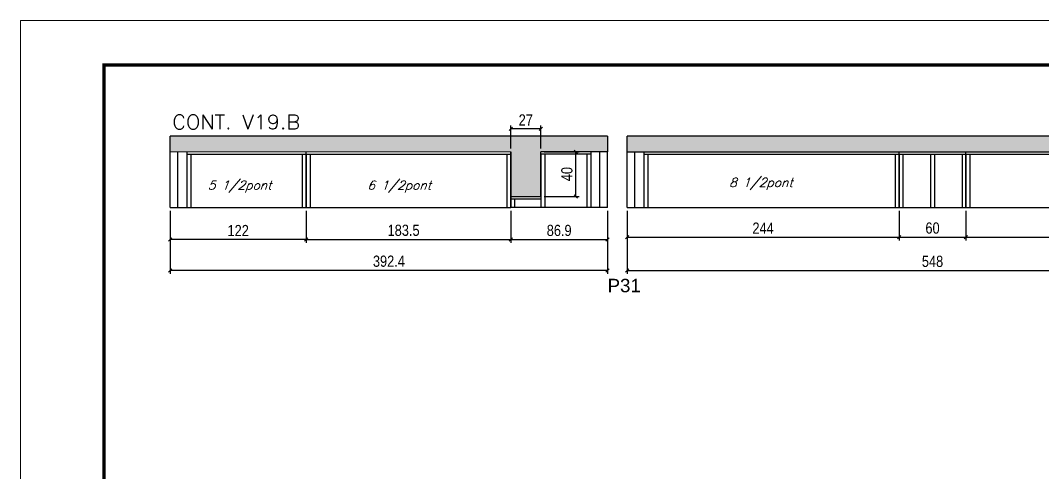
# Model space of a CAD drawing. Header units: millimetres. Extents: x 2921 to 9246, y 316 to 11751.
# Drawn here: x 7676 to 8593, y 5555 to 5960 of the extents above; entities that cross this region are included whole.
import ezdxf

# ---------------------------------------------------------------- set-up
doc = ezdxf.new("R2010")
doc.units = ezdxf.units.MM
doc.linetypes.add('DASHED', pattern=[0.75, 0.5, -0.25])
for name, color, linetype in [('1', 3, 'Continuous'), ('5', 5, 'Continuous'), ('COTA', 241, 'Continuous'), ('Painéis', 200, 'Continuous'), ('SARR_2.2x7', 40, 'Continuous'), ('SARR_3.5x7', 81, 'Continuous'), ('texto', 7, 'Continuous')]:
    doc.layers.add(name, color=color, linetype=linetype)
for name, color, linetype, lineweight in [('Folhas', 255, 'Continuous', 9), ('SARRAFO DE PRESSAO', 251, 'DASHED', 9), ('Texto Seção', 7, 'Continuous', 15)]:
    doc.layers.add(name, color=color, linetype=linetype, lineweight=lineweight)
doc.styles.add('COTA TECNICA', font='techl___.ttf', dxfattribs={"height": 10})
doc.styles.add('REGUA-120', font='ROMANS.shx', dxfattribs={"height": 15})
doc.styles.add('Romans', font='romans.shx')
doc.styles.get("Standard").update_dxf_attribs({"font": 'arial.ttf'})
doc.dimstyles.new('PAINEL', dxfattribs={"dimtxt": 10, "dimasz": 3, "dimexe": 3, "dimexo": 3, "dimgap": 3, "dimtad": 1, "dimdec": 1, "dimzin": 12, "dimdsep": 46, "dimtxsty": 'COTA TECNICA', "dimblk1": 'OBLIQUE', "dimblk2": 'OBLIQUE', "dimsah": 1, "dimcen": 0.9, "dimclrd": 4, "dimclre": 4, "dimclrt": 240, "dimadec": 1, "dimazin": 3, "dimtfac": 1, "dimtdec": 1, "dimtmove": 0, "dimatfit": 3, "dimfxl": 1, "dimtolj": 1, "dimtzin": 12, "dimarcsym": 0})

# ---------------------------------------------------------------- blocks, each defined once
blk = doc.blocks.new('9999999999')
at = {"layer": 'Folhas'}
blk.add_lwpolyline([(98138.98, 34190.21), (99623.98, 34190.21), (99623.98, 35240.21), (98138.98, 35240.21)], close=True, dxfattribs=at)
at = {"layer": 'Folhas', "color": 30, "const_width": 3}
blk.add_lwpolyline([(98213.98, 34230.21), (99583.98, 34230.21), (99583.98, 35200.21), (98213.98, 35200.21)], close=True, dxfattribs=at)
blk = doc.blocks.new('_Oblique')
at = {"layer": '1', "color": 0, "lineweight": -2}
blk.add_line((-0.5, -0.5), (0.5, 0.5), dxfattribs=at)
blk = doc.blocks.new('*D213')
at = {"layer": 'COTA', "color": 4, "linetype": 'ByBlock', "lineweight": -2, "transparency": 16777216}
for p, q in [((7810.45, 5789.46), (7810.45, 5733.04)), ((8202.85, 5789.46), (8202.85, 5733.04)), ((8202.85, 5736.04), (7810.45, 5736.04))]:
    blk.add_line(p, q, dxfattribs=at)
at = {"layer": 'Defpoints', "color": 0, "linetype": 'ByBlock', "transparency": 16777216}
for p in [(7810.45, 5792.46), (8202.85, 5792.46), (7810.45, 5736.04)]:
    blk.add_point(p, dxfattribs=at)
at = {"layer": 'COTA', "color": 4, "linetype": 'ByBlock', "lineweight": -2, "transparency": 16777216, "xscale": 3, "yscale": 3, "zscale": 3, "rotation": 180}
blk.add_blockref('_Oblique', (7810.45, 5736.04), dxfattribs=at)
at = {"layer": 'COTA', "color": 4, "linetype": 'ByBlock', "lineweight": -2, "transparency": 16777216, "xscale": 3, "yscale": 3, "zscale": 3}
blk.add_blockref('_Oblique', (8202.85, 5736.04), dxfattribs=at)
at = {"layer": 'COTA', "color": 240, "linetype": 'ByBlock', "transparency": 16777216, "insert": (8006.65, 5744.29), "char_height": 10, "attachment_point": 5, "style": 'COTA TECNICA'}
blk.add_mtext('\\A1;392.4', dxfattribs=at)
blk = doc.blocks.new('*D214')
at = {"layer": 'COTA', "color": 4, "lineweight": -2, "transparency": 16777216}
for p, q in [((7932.45, 5789.46), (7932.45, 5760.77)), ((8115.95, 5789.46), (8115.95, 5760.77)), ((7932.45, 5763.77), (8115.95, 5763.77))]:
    blk.add_line(p, q, dxfattribs=at)
at = {"layer": 'Defpoints', "color": 0, "transparency": 16777216}
for p in [(7932.45, 5792.46), (8115.95, 5792.46), (8115.95, 5763.77)]:
    blk.add_point(p, dxfattribs=at)
at = {"layer": 'COTA', "color": 4, "lineweight": -2, "transparency": 16777216, "xscale": 3, "yscale": 3, "zscale": 3, "rotation": 180}
blk.add_blockref('_Oblique', (7932.45, 5763.77), dxfattribs=at)
at = {"layer": 'COTA', "color": 4, "lineweight": -2, "transparency": 16777216, "xscale": 3, "yscale": 3, "zscale": 3}
blk.add_blockref('_Oblique', (8115.95, 5763.77), dxfattribs=at)
at = {"layer": 'COTA', "color": 240, "transparency": 16777216, "insert": (8019.84, 5772.01), "char_height": 10, "attachment_point": 5, "style": 'COTA TECNICA'}
blk.add_mtext('\\A1;183.5 ', dxfattribs=at)
blk = doc.blocks.new('*D215')
at = {"layer": 'COTA', "color": 4, "lineweight": -2, "transparency": 16777216}
for p, q in [((8115.95, 5789.46), (8115.95, 5760.77)), ((8202.85, 5789.46), (8202.85, 5760.77)), ((8115.95, 5763.77), (8202.85, 5763.77))]:
    blk.add_line(p, q, dxfattribs=at)
at = {"layer": 'Defpoints', "color": 0, "transparency": 16777216}
for p in [(8115.95, 5792.46), (8202.85, 5792.46), (8202.85, 5763.77)]:
    blk.add_point(p, dxfattribs=at)
at = {"layer": 'COTA', "color": 4, "lineweight": -2, "transparency": 16777216, "xscale": 3, "yscale": 3, "zscale": 3, "rotation": 180}
blk.add_blockref('_Oblique', (8115.95, 5763.77), dxfattribs=at)
at = {"layer": 'COTA', "color": 4, "lineweight": -2, "transparency": 16777216, "xscale": 3, "yscale": 3, "zscale": 3}
blk.add_blockref('_Oblique', (8202.85, 5763.77), dxfattribs=at)
at = {"layer": 'COTA', "color": 240, "transparency": 16777216, "insert": (8159.4, 5771.9), "char_height": 10, "attachment_point": 5, "style": 'COTA TECNICA'}
blk.add_mtext('\\A1;86.9', dxfattribs=at)
blk = doc.blocks.new('*D926')
at = {"layer": 'COTA', "color": 4, "lineweight": -2, "transparency": 16777216}
for p, q in [((8145.95, 5842.46), (8177.46, 5842.46)), ((8174.46, 5802.46), (8174.46, 5842.46)), ((8145.95, 5802.46), (8177.46, 5802.46))]:
    blk.add_line(p, q, dxfattribs=at)
at = {"layer": 'Defpoints', "color": 0, "transparency": 16777216}
for p in [(8142.95, 5842.46), (8174.46, 5842.46), (8142.95, 5802.46)]:
    blk.add_point(p, dxfattribs=at)
at = {"layer": 'COTA', "color": 4, "lineweight": -2, "transparency": 16777216, "xscale": 3, "yscale": 3, "zscale": 3}
for p, rotation in [((8174.46, 5842.46), 90), ((8174.46, 5802.46), 270)]:
    blk.add_blockref('_Oblique', p, dxfattribs=dict(at, rotation=rotation))
at = {"layer": 'COTA', "color": 240, "transparency": 16777216, "insert": (8166.36, 5822.46), "char_height": 10, "attachment_point": 5, "rotation": 90, "style": 'COTA TECNICA'}
blk.add_mtext('\\A1;40', dxfattribs=at)
blk = doc.blocks.new('*D927')
at = {"layer": 'COTA', "color": 4, "lineweight": -2, "transparency": 16777216}
for p, q in [((8115.95, 5845.46), (8115.95, 5865.95)), ((8142.95, 5862.95), (8115.95, 5862.95)), ((8142.95, 5845.46), (8142.95, 5865.95))]:
    blk.add_line(p, q, dxfattribs=at)
at = {"layer": 'Defpoints', "color": 0, "transparency": 16777216}
for p in [(8115.95, 5862.95), (8115.95, 5842.46), (8142.95, 5842.46)]:
    blk.add_point(p, dxfattribs=at)
at = {"layer": 'COTA', "color": 4, "lineweight": -2, "transparency": 16777216, "xscale": 3, "yscale": 3, "zscale": 3, "rotation": 180}
blk.add_blockref('_Oblique', (8115.95, 5862.95), dxfattribs=at)
at = {"layer": 'COTA', "color": 4, "lineweight": -2, "transparency": 16777216, "xscale": 3, "yscale": 3, "zscale": 3}
blk.add_blockref('_Oblique', (8142.95, 5862.95), dxfattribs=at)
at = {"layer": 'COTA', "color": 240, "transparency": 16777216, "insert": (8129.45, 5871.02), "char_height": 10, "attachment_point": 5, "style": 'COTA TECNICA'}
blk.add_mtext('\\A1;27', dxfattribs=at)
blk = doc.blocks.new('*D216')
at = {"layer": 'Defpoints', "color": 0, "transparency": 16777216}
for p in [(7810.45, 5792.46), (7932.45, 5792.46), (7810.45, 5763.77)]:
    blk.add_point(p, dxfattribs=at)
at = {"layer": 'Painéis', "color": 4, "lineweight": -2, "transparency": 16777216}
for p, q in [((7810.45, 5789.46), (7810.45, 5760.77)), ((7932.45, 5789.46), (7932.45, 5760.77)), ((7932.45, 5763.77), (7810.45, 5763.77))]:
    blk.add_line(p, q, dxfattribs=at)
at = {"layer": 'Painéis', "color": 4, "lineweight": -2, "transparency": 16777216, "xscale": 3, "yscale": 3, "zscale": 3, "rotation": 180}
blk.add_blockref('_Oblique', (7810.45, 5763.77), dxfattribs=at)
at = {"layer": 'Painéis', "color": 4, "lineweight": -2, "transparency": 16777216, "xscale": 3, "yscale": 3, "zscale": 3}
blk.add_blockref('_Oblique', (7932.45, 5763.77), dxfattribs=at)
at = {"layer": 'Painéis', "color": 240, "lineweight": 5, "transparency": 16777216, "insert": (7871.45, 5771.83), "char_height": 10, "attachment_point": 5, "style": 'COTA TECNICA'}
blk.add_mtext('\\A1;122', dxfattribs=at)
blk = doc.blocks.new('*D217')
at = {"layer": 'COTA', "color": 4, "linetype": 'ByBlock', "lineweight": -2, "transparency": 16777216}
for p, q in [((8220.32, 5789.46), (8220.32, 5762.92)), ((8464.32, 5789.46), (8464.32, 5762.92)), ((8220.32, 5765.92), (8464.32, 5765.92))]:
    blk.add_line(p, q, dxfattribs=at)
at = {"layer": 'Defpoints', "color": 0, "linetype": 'ByBlock', "transparency": 16777216}
for p in [(8220.32, 5792.46), (8464.32, 5792.46), (8464.32, 5765.92)]:
    blk.add_point(p, dxfattribs=at)
at = {"layer": 'COTA', "color": 4, "linetype": 'ByBlock', "lineweight": -2, "transparency": 16777216, "xscale": 3, "yscale": 3, "zscale": 3, "rotation": 180}
blk.add_blockref('_Oblique', (8220.32, 5765.92), dxfattribs=at)
at = {"layer": 'COTA', "color": 4, "linetype": 'ByBlock', "lineweight": -2, "transparency": 16777216, "xscale": 3, "yscale": 3, "zscale": 3}
blk.add_blockref('_Oblique', (8464.32, 5765.92), dxfattribs=at)
at = {"layer": 'COTA', "color": 240, "linetype": 'ByBlock', "transparency": 16777216, "insert": (8342.32, 5774), "char_height": 10, "attachment_point": 5, "style": 'COTA TECNICA'}
blk.add_mtext('\\A1;244', dxfattribs=at)
blk = doc.blocks.new('*D218')
at = {"layer": 'COTA', "color": 4, "linetype": 'ByBlock', "lineweight": -2, "transparency": 16777216}
for p, q in [((8524.32, 5789.46), (8524.32, 5762.92)), ((8768.32, 5789.46), (8768.32, 5762.92)), ((8524.32, 5765.92), (8768.32, 5765.92))]:
    blk.add_line(p, q, dxfattribs=at)
at = {"layer": 'Defpoints', "color": 0, "linetype": 'ByBlock', "transparency": 16777216}
for p in [(8524.32, 5792.46), (8768.32, 5792.46), (8768.32, 5765.92)]:
    blk.add_point(p, dxfattribs=at)
at = {"layer": 'COTA', "color": 4, "linetype": 'ByBlock', "lineweight": -2, "transparency": 16777216, "xscale": 3, "yscale": 3, "zscale": 3, "rotation": 180}
blk.add_blockref('_Oblique', (8524.32, 5765.92), dxfattribs=at)
at = {"layer": 'COTA', "color": 4, "linetype": 'ByBlock', "lineweight": -2, "transparency": 16777216, "xscale": 3, "yscale": 3, "zscale": 3}
blk.add_blockref('_Oblique', (8768.32, 5765.92), dxfattribs=at)
at = {"layer": 'COTA', "color": 240, "linetype": 'ByBlock', "transparency": 16777216, "insert": (8646.32, 5774), "char_height": 10, "width": 210.731, "attachment_point": 5, "style": 'COTA TECNICA'}
blk.add_mtext('\\A1;244', dxfattribs=at)
blk = doc.blocks.new('*D928')
at = {"layer": 'COTA', "color": 4, "linetype": 'ByBlock', "lineweight": -2, "transparency": 16777216}
for p, q in [((8220.32, 5789.46), (8220.32, 5733.04)), ((8768.32, 5789.46), (8768.32, 5733.04)), ((8220.32, 5736.04), (8768.32, 5736.04))]:
    blk.add_line(p, q, dxfattribs=at)
at = {"layer": 'Defpoints', "color": 0, "linetype": 'ByBlock', "transparency": 16777216}
for p in [(8220.32, 5792.46), (8768.32, 5792.46), (8768.32, 5736.04)]:
    blk.add_point(p, dxfattribs=at)
at = {"layer": 'COTA', "color": 4, "linetype": 'ByBlock', "lineweight": -2, "transparency": 16777216, "xscale": 3, "yscale": 3, "zscale": 3, "rotation": 180}
blk.add_blockref('_Oblique', (8220.32, 5736.04), dxfattribs=at)
at = {"layer": 'COTA', "color": 4, "linetype": 'ByBlock', "lineweight": -2, "transparency": 16777216, "xscale": 3, "yscale": 3, "zscale": 3}
blk.add_blockref('_Oblique', (8768.32, 5736.04), dxfattribs=at)
at = {"layer": 'COTA', "color": 240, "linetype": 'ByBlock', "transparency": 16777216, "insert": (8494.32, 5744.17), "char_height": 10, "attachment_point": 5, "style": 'COTA TECNICA'}
blk.add_mtext('\\A1;548', dxfattribs=at)
blk = doc.blocks.new('*D219')
at = {"layer": 'COTA', "color": 4, "linetype": 'ByBlock', "lineweight": -2, "transparency": 16777216}
for p, q in [((8464.32, 5789.46), (8464.32, 5762.92)), ((8524.32, 5789.46), (8524.32, 5762.92)), ((8464.32, 5765.92), (8524.32, 5765.92))]:
    blk.add_line(p, q, dxfattribs=at)
at = {"layer": 'Defpoints', "color": 0, "linetype": 'ByBlock', "transparency": 16777216}
for p in [(8464.32, 5792.46), (8524.32, 5792.46), (8524.32, 5765.92)]:
    blk.add_point(p, dxfattribs=at)
at = {"layer": 'COTA', "color": 4, "linetype": 'ByBlock', "lineweight": -2, "transparency": 16777216, "xscale": 3, "yscale": 3, "zscale": 3, "rotation": 180}
blk.add_blockref('_Oblique', (8464.32, 5765.92), dxfattribs=at)
at = {"layer": 'COTA', "color": 4, "linetype": 'ByBlock', "lineweight": -2, "transparency": 16777216, "xscale": 3, "yscale": 3, "zscale": 3}
blk.add_blockref('_Oblique', (8524.32, 5765.92), dxfattribs=at)
at = {"layer": 'COTA', "color": 240, "linetype": 'ByBlock', "transparency": 16777216, "insert": (8494.32, 5774.03), "char_height": 10, "attachment_point": 5, "style": 'COTA TECNICA'}
blk.add_mtext('\\A1;60', dxfattribs=at)

msp = doc.modelspace()

# ---------------------------------------------------------------- hatches: boundary and pattern name
at = {"layer": 'COTA', "linetype": 'ByBlock'}
h = msp.add_hatch(dxfattribs=at)
h.set_pattern_fill('AR-CONC', color=256, scale=0.03)
h.set_pattern_definition([(50, (7555.217, -6406.8997), (5.46554, -0.4781726), [0.5715, -6.2865]), (355, (7555.217, -6406.9), (-1.0573026, 5.7317054), [0.4572, -5.0292175]), (100.451445, (7555.6724, -6406.9396), (4.4082374, 5.2535326), [0.4857003, -5.3427073]), (46.1842, (7555.217, -6405.376), (8.1323712, -1.26127), [0.85725, -9.42975]), (96.63556, (7555.895, -6405.481), (7.122124, 7.4227837), [0.7285507, -8.014068]), (351.18415, (7555.217, -6405.376), (7.122124, 7.422784), [0.685799, -7.543792]), (21, (7555.979, -6405.7567), (4.5484317, -3.067956), [0.5715, -6.2865]), (326, (7555.979, -6405.757), (1.8540609, 5.525639), [0.4572, -5.0292]), (71.451445, (7556.358, -6406.0124), (6.4024926, 2.457683), [0.4857003, -5.3426981]), (37.5, (7555.217, -6406.8997), (0.0926581, 2.53665117), [0, -4.96824, 0, -5.1054, 0, -5.04825]), (7.5, (7555.217, -6406.8997), (2.0045899, 3.00541724), [0, -2.91084, 0, -4.85394, 0, -1.92405]), (327.5, (7553.5177, -6406.8997), (4.06771786, -0.17186232), [0, -1.905, 0, -5.9436, 0, -7.8867]), (317.5, (7552.7557, -6406.8997), (4.4438754, 0.7627947), [0, -2.4765, 0, -3.94716, 0, -5.6007])])
h.paths.add_polyline_path([(8115.95, 5842.46), (7810.45, 5842.46), (7810.45, 5856.46), (8202.85, 5856.46), (8202.85, 5842.46), (8142.95, 5842.46), (8142.95, 5802.46), (8115.95, 5802.46)])
h = msp.add_hatch(dxfattribs=at)
h.set_pattern_fill('AR-CONC', color=256, scale=0.03)
h.set_pattern_definition([(50, (-123489.1447, -28041.4907), (5.46554007, -0.47817257), [0.5715, -6.2865]), (355, (-123489.145, -28041.4907), (-1.05730264, 5.73170536), [0.4572, -5.02921753]), (100.4514447, (-123488.6893, -28041.5305), (4.40823741, 5.25353256), [0.48570026, -5.34270734]), (46.1842, (-123489.145, -28039.967), (8.13237123, -1.26126984), [0.85725, -9.42975]), (96.6355576, (-123488.467, -28040.072), (7.122124, 7.42278374), [0.7285507, -8.01406824]), (351.184151, (-123489.145, -28039.967), (7.122124, 7.42278374), [0.685799, -7.54379196]), (21, (-123488.3827, -28040.3477), (4.54843174, -3.06795595), [0.5715, -6.2865]), (326, (-123488.383, -28040.3477), (1.85406085, 5.52563898), [0.4572, -5.0292]), (71.451445, (-123488.0037, -28040.6034), (6.40249258, 2.45768307), [0.48570026, -5.34269813]), (37.5, (-123489.1447, -28041.4907), (0.092658098, 2.536651166), [0, -4.96824, 0, -5.1054, 0, -5.04825]), (7.5, (-123489.1447, -28041.4907), (2.004589875, 3.005417245), [0, -2.91084, 0, -4.85394, 0, -1.92405]), (327.5, (-123490.844, -28041.4907), (4.067717855, -0.17186232), [0, -1.905, 0, -5.9436, 0, -7.8867]), (317.5, (-123491.606, -28041.4907), (4.44387544, 0.76279473), [0, -2.4765, 0, -3.94716, 0, -5.6007])])
h.paths.add_polyline_path([(8220.32, 5856.46), (8220.32, 5842.46), (8768.12, 5842.46), (8768.12, 5856.46)])

# ---------------------------------------------------------------- linework, layer by layer
for p, q in [((8202.85, 5856.46), (7810.45, 5856.46)), ((7810.45, 5842.46), (7810.45, 5856.46)), ((8202.85, 5856.46), (8202.85, 5842.46)), ((8768.32, 5856.46), (8220.32, 5856.46)), ((8220.32, 5842.46), (8220.32, 5856.46)), ((7810.45, 5842.46), (7810.45, 5842.46)), ((8202.85, 5842.46), (8202.85, 5842.46))]:
    msp.add_line(p, q, dxfattribs=at)
at = {"layer": 'Painéis', "lineweight": 5}
msp.add_line((7810.45, 5842.46), (8115.95, 5842.46), dxfattribs=at)
at = {"layer": 'Painéis', "linetype": 'ByBlock'}
for p, q in [((7810.45, 5792.46), (7810.45, 5842.46)), ((7810.45, 5792.46), (7810.45, 5842.46)), ((7932.45, 5792.46), (7932.45, 5842.46)), ((8115.95, 5792.46), (8115.95, 5842.46)), ((8202.85, 5842.46), (8142.95, 5842.46)), ((8202.85, 5792.46), (8202.85, 5842.46)), ((8220.32, 5842.46), (8768.32, 5842.46)), ((8220.32, 5792.46), (8220.32, 5842.46)), ((8464.32, 5792.46), (8464.32, 5842.46)), ((8524.32, 5792.46), (8524.32, 5842.46)), ((7810.45, 5792.46), (8115.95, 5792.46)), ((8202.85, 5792.46), (8115.95, 5792.46)), ((8220.32, 5792.46), (8768.32, 5792.46))]:
    msp.add_line(p, q, dxfattribs=at)
at = {"layer": 'Painéis'}
for p, q in [((8142.95, 5802.46), (8142.95, 5842.46)), ((8115.95, 5792.46), (8115.95, 5802.46)), ((8115.95, 5802.46), (8142.95, 5802.46))]:
    msp.add_line(p, q, dxfattribs=at)
at = {"layer": 'SARR_2.2x7', "linetype": 'Continuous'}
for p, q in [((7817.45, 5792.46), (7817.45, 5842.46)), ((8195.85, 5792.46), (8195.85, 5842.46)), ((8227.32, 5792.46), (8227.32, 5842.46)), ((7825.45, 5840.26), (7932.45, 5840.26)), ((7932.45, 5840.26), (8115.95, 5840.26)), ((8187.85, 5840.26), (8142.95, 5840.26)), ((8235.32, 5840.26), (8464.32, 5840.26)), ((8464.32, 5840.26), (8524.32, 5840.26)), ((8524.32, 5840.26), (8753.32, 5840.26)), ((8115.95, 5800.26), (8142.95, 5800.26))]:
    msp.add_line(p, q, dxfattribs=at)
at = {"layer": 'SARR_3.5x7'}
for p, q in [((7825.45, 5842.46), (7825.45, 5792.46)), ((8115.95, 5842.46), (8115.95, 5792.46)), ((8187.85, 5842.46), (8187.85, 5792.46)), ((8235.32, 5842.46), (8235.32, 5792.46)), ((7828.95, 5840.26), (7828.95, 5792.46)), ((7928.95, 5840.26), (7928.95, 5792.46)), ((7932.45, 5840.26), (7932.45, 5792.46)), ((7935.95, 5840.26), (7935.95, 5792.46)), ((8112.45, 5840.26), (8112.45, 5792.46)), ((8142.95, 5840.26), (8142.95, 5792.46)), ((8146.45, 5840.26), (8146.45, 5792.46)), ((8184.35, 5840.26), (8184.35, 5792.46)), ((8238.82, 5840.26), (8238.82, 5792.46)), ((8460.82, 5840.26), (8460.82, 5792.46)), ((8464.32, 5840.26), (8464.32, 5792.46)), ((8467.82, 5840.26), (8467.82, 5792.46)), ((8492.49, 5840.26), (8492.49, 5792.46)), ((8495.99, 5840.26), (8495.99, 5792.46)), ((8520.82, 5840.26), (8520.82, 5792.46)), ((8524.32, 5840.26), (8524.32, 5792.46)), ((8527.82, 5840.26), (8527.82, 5792.46)), ((8119.45, 5800.26), (8119.45, 5792.46)), ((8112.45, 5792.46), (8115.95, 5792.46)), ((8235.32, 5792.46), (8238.82, 5792.46)), ((8460.82, 5792.46), (8464.32, 5792.46)), ((8464.32, 5792.46), (8467.82, 5792.46))]:
    msp.add_line(p, q, dxfattribs=at)

# ---------------------------------------------------------------- block references
at = {"layer": 'SARRAFO DE PRESSAO', "color": 6, "linetype": 'ByBlock'}
msp.add_blockref('9999999999', (-90462.85, -29279.98), dxfattribs=at)

# ---------------------------------------------------------------- texts
at = {"layer": '5', "linetype": 'Continuous'}
msp.add_text('P31', height=12, rotation=0.00004, dxfattribs=at).set_placement((8202.81, 5716.55))
at = {"layer": 'texto', "color": 2, "char_height": 8, "attachment_point": 5, "style": 'Romans'}
for s, insert in [('{\\Q19;\\C256;5 1/2pont}', (7872.74, 5811.21)), ('{\\Q19;\\C256;6 1/2pont}', (8015.89, 5811.21)), ('{\\Q19;\\C256;8 1/2pont}', (8340.33, 5813.68))]:
    msp.add_mtext(s, dxfattribs=dict(at, insert=insert))
at = {"layer": 'Texto Seção', "style": 'REGUA-120', "width": 1.05}
msp.add_text('CONT. V19.B', height=13, dxfattribs=at).set_placement((7812.31, 5862.63))

# ---------------------------------------------------------------- dimensions: what is measured, and where the dimension line sits
at = {"layer": 'COTA'}
for base, p1, p2, picture, middle in [((8115.95, 5862.95), (8142.95, 5842.46), (8115.95, 5842.46), '*D927', (8129.45, 5871.02)), ((8202.85, 5763.77), (8115.95, 5792.46), (8202.85, 5792.46), '*D215', (8159.4, 5771.9))]:
    dim = msp.add_linear_dim(base=base, p1=p1, p2=p2, angle=180, dimstyle='PAINEL', dxfattribs=at)
    dim.commit()
    dim.dimension.update_dxf_attribs({"geometry": picture, "text_midpoint": middle})
dim = msp.add_linear_dim(base=(8174.46, 5842.46), p1=(8142.95, 5802.46), p2=(8142.95, 5842.46), angle=90, dimstyle='PAINEL', dxfattribs=at)
dim.commit()
dim.dimension.update_dxf_attribs({"geometry": '*D926', "text_midpoint": (8174.46, 5822.46), "dimtype": 160})
at = {"layer": 'COTA', "linetype": 'ByBlock'}
for base, p1, p2, picture, middle in [((7810.45, 5736.04), (8202.85, 5792.46), (7810.45, 5792.46), '*D213', (8006.65, 5744.29)), ((8464.32, 5765.92), (8220.32, 5792.46), (8464.32, 5792.46), '*D217', (8342.32, 5774)), ((8768.32, 5736.04), (8220.32, 5792.46), (8768.32, 5792.46), '*D928', (8494.32, 5744.17)), ((8524.32, 5765.92), (8464.32, 5792.46), (8524.32, 5792.46), '*D219', (8494.32, 5774.03))]:
    dim = msp.add_linear_dim(base=base, p1=p1, p2=p2, dimstyle='PAINEL', dxfattribs=at)
    dim.commit()
    dim.dimension.update_dxf_attribs({"geometry": picture, "text_midpoint": middle})
at = {"layer": 'COTA'}
dim = msp.add_linear_dim(base=(8115.95, 5763.77), p1=(7932.45, 5792.46), p2=(8115.95, 5792.46), text='<> ', dimstyle='PAINEL', dxfattribs=at)
dim.commit()
dim.dimension.update_dxf_attribs({"geometry": '*D214', "text_midpoint": (8019.84, 5763.77), "dimtype": 160})
at = {"layer": 'COTA', "linetype": 'ByBlock'}
dim = msp.add_linear_dim(base=(8768.32, 5765.92), p1=(8524.32, 5792.46), p2=(8768.32, 5792.46), dimstyle='PAINEL', override={"dimtmove": 1}, dxfattribs=at)
dim.commit()
dim.dimension.update_dxf_attribs({"geometry": '*D218', "text_midpoint": (8646.32, 5774)})
at = {"layer": 'Painéis', "lineweight": 5}
dim = msp.add_linear_dim(base=(7810.45, 5763.77), p1=(7932.45, 5792.46), p2=(7810.45, 5792.46), angle=180, dimstyle='PAINEL', dxfattribs=at)
dim.commit()
dim.dimension.update_dxf_attribs({"geometry": '*D216', "text_midpoint": (7871.45, 5771.83)})

doc.saveas('drawing.dxf')
